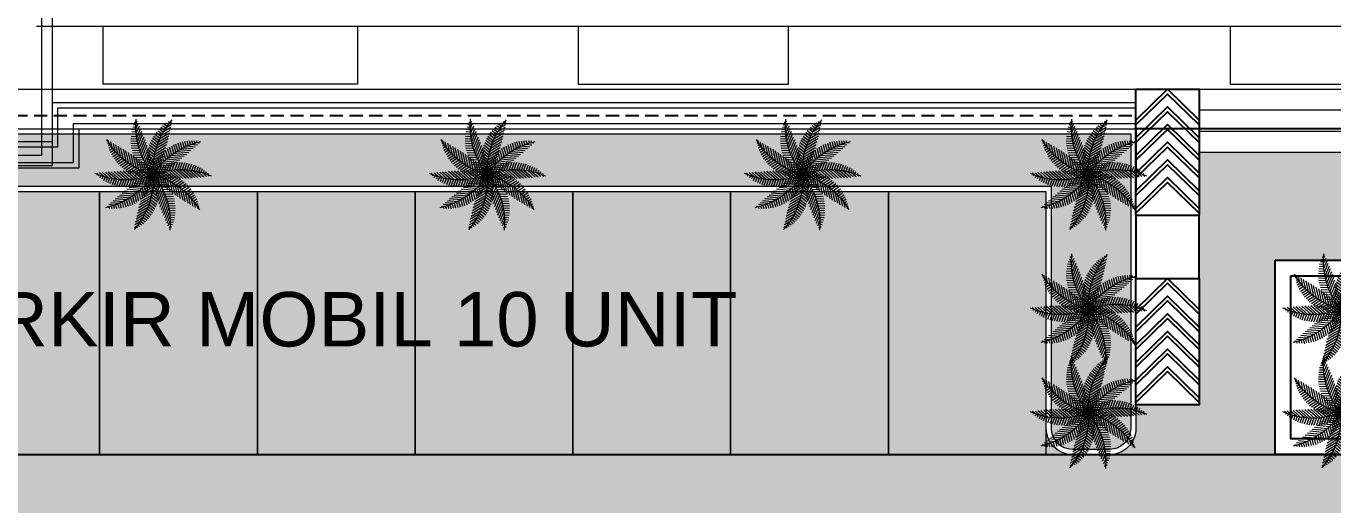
# Model space of a CAD drawing. Header units: inches. Extents: x 139 to 559, y -1 to 295.
# Drawn here: x 201.79 to 226.64, y 124.32 to 133.42 of the extents above; entities that cross this region are included whole.
import ezdxf

# ---------------------------------------------------------------- set-up
doc = ezdxf.new("R2010")
doc.units = ezdxf.units.IN
doc.header["$MEASUREMENT"] = 0
doc.linetypes.add('$0$HIDDEN', pattern=[0.375, 0.25, -0.125])
for name, color, linetype, lineweight in [('ars', 11, 'Continuous', 0), ('ARSIR', 31, 'Continuous', 5), ('ARSIR BETON', 8, 'Continuous', 5), ('ATAP', 3, 'Continuous', 20), ('DINDING2', 146, 'Continuous', 5), ('lan', 7, 'Continuous', 15), ('NOT', 7, 'Continuous', 20), ('POHON', 98, 'Continuous', 5), ('RUMPUT', 93, 'Continuous', 0), ('SANITAIR', 15, 'Continuous', 9)]:
    doc.layers.add(name, color=color, linetype=linetype, lineweight=lineweight)
doc.layers.add('as', color=1, linetype='Continuous', plot=False)
doc.layers.add('dinding', color=3, linetype='Continuous')
doc.layers.add('LANTAI', color=57, linetype='Continuous')
doc.layers.add('POLYLINE TPAK', color=4, linetype='Continuous', lineweight=20, plot=False)
doc.styles.get("Standard").update_dxf_attribs({"font": 'arial.ttf'})
pattern_1 = [(86.66968846814034, (37.07979678488971, 226.1472495293129), (-0.5066041251576352, 0.5692059985833484), [0.1428749999999999, -0.9347549999999997]), (41.66968846814034, (37.07979678488971, 226.1472495293129), (-0.5066044704663831, 0.5692063865624448), [0.142875, -0.6191249999999999]), (131.6696884681403, (37.07979678488971, 226.1472495293129), (-0.5692063865624448, -0.5066044704663831), [0.142875, -0.6191249999999999])]

# ---------------------------------------------------------------- blocks, each defined once
blk = doc.blocks.new('A$C08441736')
at = {"color": 82}
for p, q in [((0.02946861037508409, 0.6757506528826956), (-0.02457915258065034, 0.7374679491316772)), ((0.00566543442131916, 0.7472691270879961), (-0.01974977966399287, 0.7762908332818126)), ((0.002807607753356147, 0.754835075970675), (0.02185684412925323, 0.7619937811421488)), ((0.01379679417151334, 0.7247020872500829), (0.04359233046906254, 0.735899253140165)), ((0.06932718250917508, 0.4528857985220568), (-0.04046589991924911, 0.578258835697877)), ((0.06473037586848869, 0.5024724642686946), (-0.03702761772409349, 0.6186702103510975)), ((0.05716982247656041, 0.5554434409701418), (-0.03322720528564879, 0.6586680674360558)), ((0.0458468585029489, 0.6127107251555899), (-0.02907458873705928, 0.6982637416328613)), ((0.02386531215934951, 0.694223111229878), (0.0635082221866233, 0.7091209212745626)), ((0.03300972796386568, 0.663396857505286), (0.08471192071885575, 0.6828265473546931)), ((0.04122395243398194, 0.6322210377726624), (0.09819646773402912, 0.6536313154269715)), ((0.04849915342044239, 0.6006923329093283), (0.1130781847703284, 0.624961140150246)), ((0.05482362643432789, 0.5688063443670286), (0.1263643101218606, 0.5956913413390156)), ((0.06018261905938743, 0.5365575281860621), (0.1380715917463536, 0.565828212877685)), ((-0.2101127245220167, 0.4071418029772511), (-0.372629616358495, 0.4440359660337253)), ((-0.1808427366245919, 0.3705434598219259), (-0.3511064460506782, 0.4091962853047686)), ((-0.1546065971754947, 0.3346338530685725), (-0.3290151870935644, 0.3742276385647984)), ((-0.2666918404893454, 0.4694586146897332), (-0.2208832146974167, 0.538921085503855)), ((-0.2439793741864275, 0.4456416042565444), (-0.1947852091228128, 0.5202377790136552)), ((-0.2218580361830151, 0.4209282291858905), (-0.1696193169514689, 0.5001410509472464)), ((-0.200342836100985, 0.395295729453753), (-0.1453990903044861, 0.4786103513798315)), ((-0.1794513575636968, 0.3687174419174998), (-0.1221465939953446, 0.4556122220612632)), ((-0.1592040857932985, 0.3411623035595841), (-0.09989339580207994, 0.4310987948045896)), ((-0.1396248141135347, 0.3125942350821512), (-0.07868207214907451, 0.4050055083272164)), ((-0.1207411503147712, 0.2829713730740712), (-0.05856840823259885, 0.3772477720635225)), ((0.06216561230936855, 0.239375821174622), (-0.05183402993761547, 0.3695523411277806)), ((0.06675740367071836, 0.2784700003873045), (-0.05037763088962442, 0.4122268338572002)), ((0.06996276013348961, 0.3191473536054466), (-0.04849961653441926, 0.4544198828524945)), ((0.07161347919416881, 0.3615999517524948), (-0.04621339081740766, 0.4961467941175514)), ((0.07149513377830788, 0.4060726497225474), (-0.0435315398944694, 0.5374219398200448)), ((0.06455810279627648, 0.5039391092543698), (0.1482035497565011, 0.5353730776249903)), ((0.0679284837784611, 0.4709429725944596), (0.1567506238249644, 0.5043223428088395)), ((0.07026824096025602, 0.4375595273945145), (0.163689771112706, 0.4726673489277514)), ((0.07077943387875986, 0.3349634551150816), (0.1744011313708283, 0.3739045006811985)), ((0.07154747668954241, 0.4037775381134943), (0.1689834745446868, 0.4403939970606863)), ((0.07173135968986184, 0.3695839151537894), (0.1725780590376136, 0.4074821161053161)), ((0.2176884335036204, 0.1860479453779104), (0.2015444940145606, 0.363109742610178)), ((-0.1309890458361884, 0.2993187113926867), (-0.3063383194862928, 0.3391260484687246)), ((-0.109672685363675, 0.2645259800958651), (-0.2830572130666493, 0.3038872856454526)), ((-0.09040854061795085, 0.2301991374878546), (-0.2591520271716353, 0.2685068459191602)), ((-0.07299716348839803, 0.1962929053761992), (-0.2346015982297304, 0.2329799247907538)), ((-0.05727599994051528, 0.1627703811657349), (-0.2157689012499605, 0.1987510283349651)), ((-0.1984471868928999, 0.1281982177935803), (-0.2036513190779949, 0.2429689379783546)), ((-0.1655687621803764, 0.1111567338722715), (-0.1707493664402972, 0.2254085746709831)), ((-0.1326195999610296, 0.09255522143683195), (-0.137720374150896, 0.2050465084469934)), ((-0.09959472175923947, 0.07228388634386779), (-0.1045466232503537, 0.1814919694988762)), ((-0.1025851512842938, 0.2522451076816979), (-0.03962458334714516, 0.3477161360561434)), ((-0.0851941248928895, 0.2203588666581467), (-0.02194381955201449, 0.3162692418936382)), ((-0.06861165347830298, 0.1872465633918048), (-0.005647303296973114, 0.2827233270185147)), ((0.04933677223766404, 0.1653499926192856), (-0.05773778463544272, 0.2876187376305334)), ((0.04130033747129276, 0.1301892616360024), (-0.05352556702227704, 0.2384712352025399)), ((0.03228879813110013, 0.09614200537512763), (-0.05314224404918914, 0.1936959585963825)), ((-0.05288891597233891, 0.1528305920825241), (0.009105190539571244, 0.2468361148369374)), ((0.05632212910661626, 0.201710952482209), (-0.05285451600304211, 0.3263800781075639)), ((-0.03808642008185608, 0.1170192011278894), (0.02209830816702548, 0.2082810509906796)), ((0.04704353628967006, 0.1547298710734003), (0.152452881917973, 0.1943427150100676)), ((0.05455277482815408, 0.1918145699722003), (0.1616118377610208, 0.2320473778573693)), ((0.06060019717440474, 0.228349918181625), (0.1681454731998504, 0.2687654450016511)), ((0.0652728234988227, 0.2643686178915085), (0.1723254554351827, 0.3045990090074687)), ((0.06864475738896336, 0.2998985172383688), (0.174357839285591, 0.3396255052988132)), ((0.08263303930145408, 0.05880163686603056), (0.07085864933672183, 0.1879395495720353)), ((0.1099360028843096, 0.08104959586829173), (0.09686678179357529, 0.2243888208647011)), ((0.1371045743162791, 0.1047715269317349), (0.1223472032746941, 0.2666258649524905)), ((0.1641282827016711, 0.1300822716430443), (0.1490811948779044, 0.2951141348380558)), ((0.1909946142659727, 0.1571190772575214), (0.1752828049587184, 0.329441402647613)), ((-0.2084497039024756, 0.1330942074615751), (-0.3674827582795341, 0.0649008617813762)), ((-0.1744340207131542, 0.1158976401668802), (-0.3267388437476984, 0.05058935890019332)), ((-0.1420112868810523, 0.09801801646857615), (-0.2913836313021894, 0.03396718151438043)), ((-0.1992842312047717, -0.007391189908092856), (-0.2706309751609296, 0.08199540815473581)), ((-0.1110548394786971, 0.07950964940775544), (-0.2433399320319482, 0.02278582504208476)), ((-0.161694104339016, -0.003073097961526829), (-0.2319414368590564, 0.08493610510473634)), ((-0.08145869335140878, 0.06041798539996412), (-0.2006376601337222, 0.009314065454344638)), ((-0.1230612248246859, -6.141618461915309e-05), (-0.1912582979951011, 0.08537912434360319)), ((-0.04311065310889493, 0.1296010544289344), (-0.1834729685027166, 0.1614657430321106)), ((-0.1014142680522915, 0.0009989583314653347), (-0.1677939470728587, -0.1103966204418111)), ((-0.05313326976122303, 0.04078143579230484), (-0.1572324026970039, -0.003856254058410107)), ((-0.03038866646942191, 0.09675939557742495), (-0.1568446064467251, 0.1254670949203301)), ((-0.08330384480947411, 0.001541437820726751), (-0.148242065856462, 0.08289913323579677)), ((-0.01901499167739419, 0.06422382698269011), (-0.1294703351128017, 0.08929911241990252)), ((-0.03518797518921551, -0.0235729173552091), (-0.1280299020656827, 0.002006589685229696)), ((-0.06695644472968436, 0.001761922239216664), (-0.1249370365837583, -0.09553866255572348)), ((-0.02600221689933929, 0.02063274022693533), (-0.1130958525943055, -0.01671299540492519)), ((-0.04232348310050116, 0.001612082126875986), (-0.1023989227347981, 0.07687745344270765)), ((-0.008908614943104763, 0.03197595710442906), (-0.1013201189626472, 0.05295497694084384)), ((1.894704264335178e-14, -1.880081052944987e-13), (-0.0818507959562948, 0.02255126624202327)), ((-0.03316385578287466, 0.001408517863723459), (-0.0816728145215647, -0.07999717155991322)), ((1.894704264335178e-14, -1.880081052944987e-13), (-0.07236154113076028, 0.01642732929051107)), ((-0.0664881917291849, 0.05021182083096416), (-0.07120346261518751, 0.1542013076864842)), ((1.894704264335178e-14, -1.880081052944987e-13), (-0.0529633832140553, 0.06635504838595584)), ((0.02236636693141241, 0.0631348991532067), (-0.05225500005033263, 0.1483452531189371)), ((0.01158777512872604, 0.03110544519077084), (-0.05084354363143864, 0.1023959479686183)), ((1.894789002596298e-14, -1.860837407444866e-13), (-0.04888597462231965, 0.05582303527801274)), ((-0.03329285898968129, 0.02618132102906184), (-0.03765503533060026, 0.1223837429535486)), ((-0.02427630925884795, 0.07970299492074169), (0.03303244322840831, 0.1666038237105476)), ((-0.01154549432744162, 0.04075018516845842), (0.04147179572232251, 0.1211436023264926)), ((1.894704264335178e-14, -1.880081052944987e-13), (-0.006737627381290692, 0.0738962391444137)), ((1.894704264335178e-14, -1.880081052944987e-13), (-0.003845758243248748, 0.08481345737150472)), ((1.894704264335178e-14, -1.880081052944987e-13), (0.04674081566398187, 0.07087600834448317)), ((1.894704264335178e-14, -1.880081052944987e-13), (0.03798426451583729, 0.06374359129837201)), ((1.894789002596298e-14, -1.860837407444866e-13), (0.0794739866494738, 0.02986633311671155)), ((1.894704264335178e-14, -1.880081052944987e-13), (0.06819745840560268, 0.02924305814128713)), ((0.01461185675095773, 0.03975386362128421), (0.1047578103838111, 0.07363072313024543)), ((0.02765802895538512, 0.01835371044935618), (0.01905353725850189, 0.1127251471825726)), ((0.02600221689937713, -0.02063274022731134), (0.1130958525943282, 0.01671299540454924)), ((0.0272082982269601, 0.07875033395588431), (0.1246510784902195, 0.1153693417328074)), ((0.03316385578291256, -0.001408517864099476), (0.08167281452160252, 0.07999717155953721)), ((0.03518797518925335, 0.02357291735483309), (0.1280299020657205, -0.00200658968560566)), ((0.03796959955702172, 0.1170571584173397), (0.1403024369584731, 0.1555138502165159)), ((0.05520453357728686, 0.03793058572341489), (0.04491996894924247, 0.1507285491961639)), ((0.05313326976126087, -0.04078143579268079), (0.1572324026970265, 0.003856254058034097)), ((0.06695644472972218, -0.001761922239592681), (0.1249370365837962, 0.09553866255534753)), ((0.06830026056613134, 0.04771772204520906), (0.1686572385031047, 0.02006769247275918)), ((0.0995225227043431, 0.07238325981776446), (0.2049158035362443, 0.04334564438093465)), ((0.1014142680523294, -0.0009989583318413511), (0.1677939470728966, 0.1103966204414351)), ((0.1230612248247237, 6.141618424319036e-05), (0.1912582979951389, -0.08537912434397919)), ((0.1365798517828074, 0.0009517392532594475), (0.2102593123450726, 0.1245975036519857)), ((0.1616941043390538, 0.003073097961150812), (0.2319414368590942, -0.08493610510511235)), ((-0.208198798247044, -0.1755123016258908), (-0.3184530273680514, -0.1451354134577721)), ((-0.2092430108197768, -0.0087665843703575), (-0.2940729563988652, -0.1511246226212385)), ((-0.1832473036460108, -0.1491190622882713), (-0.2940089102437767, -0.1186023831208163)), ((-0.1568798973308638, -0.1231159303609666), (-0.2671407497786227, -0.09273721735528798)), ((-0.1725030890191331, -0.004173899009777032), (-0.2556997179623468, -0.143790974142743)), ((-0.1290069566399915, -0.0975275983894172), (-0.2375687540865585, -0.06761700351559412)), ((-0.1365798517827696, -0.0009517392536354101), (-0.2102593123450347, -0.1245975036523617)), ((-0.09952252270430527, -0.07238325981814046), (-0.2049158035362065, -0.04334564438131067)), ((-0.1909946142659348, -0.1571190772578974), (-0.1752828049586806, -0.3294414026479889)), ((-0.06830026056609352, -0.04771772204558507), (-0.1686572385030668, -0.0200676924731352)), ((-0.1641282827016333, -0.1300822716434203), (-0.1490811948778664, -0.2951141348384319)), ((-0.04704353628963222, -0.1547298710737763), (-0.1524528819179351, -0.1943427150104436)), ((-0.03796959955698388, -0.1170571584177157), (-0.1403024369584352, -0.1555138502168919)), ((-0.1371045743162412, -0.1047715269321109), (-0.1223472032746563, -0.2666258649528666)), ((-0.0272082982269222, -0.07875033395626028), (-0.1246510784901816, -0.1153693417331834)), ((-0.1099360028842717, -0.08104959586866774), (-0.09686678179353746, -0.2243888208650771)), ((-0.01461185675091989, -0.03975386362166015), (-0.1047578103837733, -0.07363072313062144)), ((-0.08263303930141624, -0.05880163686640657), (-0.07085864933668401, -0.1879395495724113)), ((1.894621879914643e-14, -1.898790152736771e-13), (-0.07947398664943592, -0.02986633311708757)), ((1.894704264335178e-14, -1.880081052944987e-13), (-0.06819745840558004, -0.02924305814166313)), ((-0.05520453357724902, -0.03793058572379085), (-0.04491996894920457, -0.1507285491965398)), ((-0.0493367722376262, -0.1653499926196616), (0.05773778463548056, -0.2876187376309095)), ((1.894704264335178e-14, -1.880081052944987e-13), (-0.04674081566394403, -0.07087600834485912)), ((0.01154549432747946, -0.04075018516883443), (-0.04147179572228465, -0.1211436023268686)), ((-0.04130033747125492, -0.1301892616363784), (0.05352556702231488, -0.2384712352029159)), ((1.894704264335178e-14, -1.880081052944987e-13), (-0.03798426451579944, -0.06374359129874796)), ((0.02427630925888579, -0.07970299492111771), (-0.03303244322837047, -0.1666038237109236)), ((-0.03228879813106229, -0.09614200537550363), (0.05314224404922698, -0.1936959585967586)), ((-0.02765802895534727, -0.01835371044973219), (-0.01905353725846404, -0.1127251471829486)), ((-0.02236636693137457, -0.06313489915358272), (0.05225500005037047, -0.1483452531193132)), ((0.03808642008189392, -0.1170192011282654), (-0.02209830816698764, -0.2082810509910556)), ((-0.01158777512868821, -0.03110544519114685), (0.05084354363147653, -0.1023959479689942)), ((0.05288891597237674, -0.1528305920829001), (-0.009105190539533351, -0.2468361148373134)), ((1.894704264335178e-14, -1.880081052944987e-13), (0.07236154113079812, -0.01642732929088709)), ((1.894704264335178e-14, -1.880081052944987e-13), (0.003845758243286589, -0.08481345737188073)), ((1.894704264335178e-14, -1.880081052944987e-13), (0.05296338321409319, -0.06635504838633179)), ((1.894704264335178e-14, -1.880081052944987e-13), (0.08185079595633261, -0.02255126624239929)), ((1.894704264335178e-14, -1.880081052944987e-13), (0.006737627381328533, -0.07389623914478972)), ((1.894621879914643e-14, -1.898790152736771e-13), (0.04888597462235755, -0.05582303527838876)), ((0.008908614943142603, -0.03197595710480507), (0.101320118962685, -0.05295497694121985)), ((0.01901499167743204, -0.06422382698306607), (0.1294703351128396, -0.08929911242027852)), ((0.03038866646945975, -0.09675939557780096), (0.156844606446763, -0.1254670949207062)), ((0.03329285898971913, -0.02618132102943786), (0.0376550353306381, -0.1223837429539246)), ((0.042323483100539, -0.001612082127252002), (0.102398922734836, -0.07687745344308365)), ((0.04311065310893277, -0.1296010544293104), (0.1834729685027544, -0.1614657430324866)), ((0.05727599994055312, -0.1627703811661109), (0.2157689012499985, -0.1987510283353411)), ((0.06648819172920754, -0.05021182083134016), (0.07120346261522535, -0.1542013076868602)), ((0.08145869335144662, -0.06041798540034014), (0.2006376601337449, -0.009314065454720648)), ((0.08330384480951193, -0.001541437821102714), (0.1482420658564999, -0.08289913323617279)), ((0.0995947217592773, -0.07228388634424375), (0.1045466232503763, -0.1814919694992523)), ((0.1326195999610523, -0.0925552214372079), (0.1377203741509186, -0.2050465084473693)), ((0.1655687621804142, -0.1111567338726474), (0.170749366440335, -0.2254085746713592)), ((0.1984471868929226, -0.1281982177939563), (0.2036513190780176, -0.2429689379787305)), ((-0.2441911696789043, -0.2170725541608021), (-0.2278642914922323, -0.396140767150665)), ((-0.2176884335035826, -0.1860479453782864), (-0.2015444940145227, -0.363109742610554)), ((-0.07077943387872196, -0.3349634551154577), (-0.1744011313707905, -0.3739045006815744)), ((-0.06864475738892553, -0.2998985172387449), (-0.1743578392855532, -0.3396255052991892)), ((-0.06527282349878487, -0.2643686178918845), (-0.1723254554351449, -0.3045990090078449)), ((-0.0606001971743669, -0.228349918182001), (-0.1681454731998125, -0.2687654450020271)), ((-0.05455277482811623, -0.1918145699725763), (-0.161611837760983, -0.2320473778577454)), ((-0.06996276013345179, -0.3191473536058225), (0.04849961653445711, -0.4544198828528705)), ((-0.06675740367068055, -0.2784700003876805), (0.05037763088966226, -0.4122268338575761)), ((-0.06216561230933071, -0.2393758211749979), (0.05183402993765331, -0.3695523411281566)), ((-0.05632212910657841, -0.201710952482585), (0.05285451600308001, -0.32638007810794)), ((0.06861165347834079, -0.1872465633921809), (0.005647303297010955, -0.2827233270188906)), ((0.08519412489292738, -0.2203588666585228), (0.02194381955205233, -0.3162692418940143)), ((0.1025851512843316, -0.252245107682074), (0.03962458334718306, -0.3477161360565194)), ((0.1207411503148091, -0.2829713730744472), (0.05856840823263669, -0.3772477720638985)), ((0.1396248141135725, -0.3125942350825272), (0.0786820721491124, -0.4050055083275924)), ((-0.07173135968982401, -0.3695839151541656), (-0.1725780590375757, -0.4074821161056921)), ((-0.0715474766895046, -0.4037775381138702), (-0.168983474544649, -0.4403939970610622)), ((-0.07026824096021819, -0.4375595273948904), (-0.1636897711126681, -0.4726673489281273)), ((-0.06792848377842325, -0.4709429725948356), (-0.1567506238249265, -0.5043223428092157)), ((-0.06455810279623866, -0.5039391092547456), (-0.1482035497564632, -0.5353730776253665)), ((-0.06018261905934958, -0.5365575281864384), (-0.1380715917463158, -0.5658282128780614)), ((-0.071613479194131, -0.361599951752871), (0.0462133908174455, -0.4961467941179275)), ((-0.07149513377826998, -0.4060726497229234), (0.0435315398945073, -0.5374219398204205)), ((-0.06932718250913726, -0.4528857985224329), (0.04046589991928696, -0.5782588356982526)), ((-0.06473037586845086, -0.5024724642690706), (0.03702761772413133, -0.6186702103514737)), ((-0.05482362643429005, -0.568806344367405), (-0.1263643101218227, -0.5956913413393919)), ((-0.04849915342040454, -0.600692332909704), (-0.1130781847702906, -0.6249611401506217)), ((-0.0412239524339441, -0.6322210377730381), (-0.0981964677339913, -0.6536313154273468)), ((-0.03300972796382784, -0.6633968575056617), (-0.08471192071881792, -0.6828265473550683)), ((-0.02386531215931166, -0.6942231112302543), (-0.06350822218658542, -0.7091209212749394)), ((-0.05716982247652257, -0.555443440970518), (0.03322720528568663, -0.6586680674364314)), ((-0.04584685850291106, -0.6127107251559655), (0.02907458873709712, -0.698263741633237)), ((-0.02946861037504625, -0.6757506528830713), (0.02457915258068824, -0.737467949132053)), ((-0.01379679417147544, -0.7247020872504593), (-0.0435923304690247, -0.7358992531405402)), ((-0.002807607753318306, -0.7548350759710502), (-0.02185684412921539, -0.7619937811425244)), ((-0.005665434421281318, -0.7472691270883718), (0.01974977966403072, -0.7762908332821878))]:
    blk.add_line(p, q, dxfattribs=at)
at = {"color": 60}
for p, q in [((-0.4346503396685519, 0.6078834819865543), (-0.4722702106763222, 0.6164238474799085)), ((-0.3733556613975053, 0.5640149767260447), (-0.4533577366831734, 0.5821768402535614)), ((-0.4414095231827273, 0.6123246748421789), (-0.430206148550073, 0.6293130491928041)), ((-0.3230514405004126, 0.5226414965785995), (-0.4339509659352039, 0.5478176190606636)), ((-0.4148073582386272, 0.5944058565871884), (-0.3972837919950631, 0.6209779309009567)), ((-0.3887466634686426, 0.5756659734013995), (-0.3654315885858285, 0.6110200727785069)), ((-0.363229458356432, 0.5561019630160045), (-0.3328219909212946, 0.6022106987121744)), ((-0.3382593240975297, 0.5357083950413065), (-0.3047522364602044, 0.5865172777972973)), ((-0.3138414551194256, 0.5144773928435397), (-0.2758607682640374, 0.5720698725694441)), ((-0.2899827351508087, 0.4923985181964611), (-0.2479077109864554, 0.5561994964509658)), ((-0.2802301051360021, 0.4829667616867919), (-0.4140367499466888, 0.5133431989660305)), ((-0.2429779300504193, 0.4445563231096279), (-0.3936011976771809, 0.478750426461771)), ((-0.7089444572266999, 0.2363070079658156), (-0.7443994730843609, 0.2211039034165961)), ((-0.7170232192209041, 0.2359270600741236), (-0.717945014652461, 0.2562561220155823)), ((-0.6335707604084437, 0.2368447496239568), (-0.7089690744354248, 0.2045139658615422)), ((-0.6849691985851705, 0.2370667918199288), (-0.6864110090965113, 0.2688641453210852)), ((-0.5685550693472079, 0.2329409802396235), (-0.6730728235969493, 0.1881237856432602)), ((-0.6528706266647502, 0.2372239999003084), (-0.6547889530813504, 0.2795303242894115)), ((-0.5105916572575674, 0.2260131948754874), (-0.636698328719612, 0.1719386763844936)), ((-0.620727337299771, 0.2363950198650831), (-0.6232292142329074, 0.2915708315503603)), ((-0.457876925206159, 0.2168347764362963), (-0.5998324981302456, 0.1559642517924772)), ((-0.588539035835346, 0.2345733534627402), (-0.5912959444741592, 0.2953735750380471)), ((-0.4092967122546379, 0.2058834769359668), (-0.5624614845636171, 0.1402064495720067)), ((-0.5563052948824146, 0.2317495751548699), (-0.5594302839842005, 0.3006673576068714)), ((-0.5240255480589879, 0.2279111940848522), (-0.5274874125711245, 0.3042583484441464)), ((-0.3641048282554302, 0.1934792625782319), (-0.5245706234847167, 0.124671557873195)), ((-0.491699081493399, 0.2230424666932987), (-0.49546814067111, 0.3061644207214747)), ((-0.4593250227838573, 0.2171241532336738), (-0.4633726386229604, 0.3063893310507857)), ((-0.4269023269998735, 0.2101332090525522), (-0.4312004438009683, 0.3049228767928281)), ((-0.3944297591742044, 0.202042398469275), (-0.3989504411586888, 0.3017404669722721)), ((-0.3619058725549101, 0.1928198151538613), (-0.3666208152391661, 0.2968020639242324)), ((-0.329328981651264, 0.1824282876857593), (-0.3342089686970002, 0.2900503863975439)), ((-0.2966971287873315, 0.1708246419350327), (-0.3017113984133021, 0.2814081774230847)), ((-0.2640080424390449, 0.157958782238638), (-0.2691235144728948, 0.2707742120800619)), ((-0.4378579204172777, -0.06838426156197583), (-0.5001162833170136, 0.009615979962525544)), ((-0.3217722083090735, 0.1798489962987059), (-0.4861443647148828, 0.1093662446098275)), ((-0.406124644958314, -0.05672842729414657), (-0.4710583460448183, 0.02462360529919397)), ((-0.2819074884503658, 0.1651604948966784), (-0.4471661964509221, 0.09429759004026869)), ((-0.373661399998832, -0.04598713357464386), (-0.4408680748947155, 0.03821258883663761)), ((-0.3404412246288664, -0.03619415831529195), (-0.4094972252768989, 0.05032248745545059)), ((-0.2442115362266202, 0.1495420263151125), (-0.4076185606130202, 0.07947312306601757)), ((-0.3064328356548943, -0.02738869459048499), (-0.3768825853563751, 0.0608741063589372)), ((-0.2715999084817916, -0.01961625158259373), (-0.342942366666614, 0.06976497706184238)), ((-0.2359001684716202, -0.01292979297101145), (-0.3075709365699105, 0.07686275796575437)), ((-0.6676202007313253, -0.1918294786155644), (-0.6940391929577484, -0.1587305071919969)), ((-0.6411284711408209, -0.1736067861031608), (-0.6755840604894219, -0.1304391831356838)), ((-0.5968899861794228, -0.1457350731782327), (-0.6551037395485063, -0.2434269397976124)), ((-0.6140168395901312, -0.1561607362835934), (-0.6519846991089558, -0.1085927940072137)), ((-0.5862794201218243, -0.1394987033646671), (-0.629316445558383, -0.08557986865397967)), ((-0.5459245506788617, -0.1172697304723576), (-0.6161627865019045, -0.2351405765952933)), ((-0.5579084125819138, -0.1236304597506659), (-0.6055848511913504, -0.0638991473074784)), ((-0.5288939856040719, -0.1085683226454243), (-0.5808010772511347, -0.04353664663064008)), ((-0.4978824975974162, -0.09371028489277178), (-0.5769481718542878, -0.2263949660316391)), ((-0.4992241245611433, -0.09432734454596081), (-0.5549674696258389, -0.02448942758320402)), ((-0.4521432673895602, -0.0740153395728999), (-0.5374521830281342, -0.2171771651843196)), ((-0.4688844387791969, -0.0809255547738465), (-0.5280776570825246, -0.006765472349100759)), ((-0.4082912509606168, -0.05748743685212229), (-0.4976666522472903, -0.2074734672355831)), ((-0.3660317725036853, -0.04363206421474832), (-0.4575829184543325, -0.1972693375642124)), ((-0.3251468521595958, -0.03208341705117194), (-0.4171917849912998, -0.1865493427264099)), ((-0.2854698806958132, -0.02256189877154273), (-0.3764834724505218, -0.1752970713326047)), ((-0.2318107009195955, -0.202274620993601), (-0.3406853184016512, -0.1722778389566167)), ((-0.2468701652410948, -0.01484818610936702), (-0.3354475660041987, -0.1634950456578043)), ((-0.7124458882600825, -0.2255307113181309), (-0.7321934379816866, -0.2586702167066561)), ((-0.7187584162395336, -0.2305866727764757), (-0.7314532872111205, -0.2146819339464287)), ((-0.69349608631894, -0.210823729818719), (-0.713352550975188, -0.1859466054152893)), ((-0.6517833632214599, -0.1807921217775889), (-0.6937783227259042, -0.251266292315614)), ((-0.3484365787600016, -0.3697490027776745), (-0.4345835898821888, -0.3460140572455189)), ((-0.331768631740796, -0.3410735072351502), (-0.423247154057986, -0.3158696410037347)), ((-0.3140392383043259, -0.312690457972206), (-0.4102547035755286, -0.2861814845578732)), ((-0.2952176066566393, -0.2846083386441922), (-0.3955675993456801, -0.2569602336246496)), ((-0.2752678638307094, -0.2568370328548024), (-0.3791305610373901, -0.2282211188618342)), ((-0.2541483438338258, -0.2293880202834584), (-0.3608690303834959, -0.1999846823218154)), ((-0.3222864621661106, -0.3256428120538776), (-0.3071544149037746, -0.4916064844206778)), ((-0.2965242931080978, -0.2864958893311791), (-0.2806709349187787, -0.4603706796242677)), ((-0.2704796405642869, -0.2504471591975931), (-0.2542403500156027, -0.4285547377269868)), ((-0.4166403201613288, -0.517296700457711), (-0.4698887578966611, -0.5026258633287484)), ((-0.4273615496945791, -0.5476106163445356), (-0.4681900506488457, -0.5363616799776756)), ((-0.4049610802862936, -0.4872467324778954), (-0.4636374588290114, -0.4710804066751427)), ((-0.3923147337792898, -0.4574632185855199), (-0.4588251146085605, -0.439138493841835)), ((-0.3786892261080589, -0.4279494800062646), (-0.4523694597285379, -0.4076493406398701)), ((-0.3640693636594019, -0.3987097028352407), (-0.4442877430237913, -0.3766081947261427)), ((-0.4210368745856009, -0.5293725475583927), (-0.4135878323929841, -0.6110713670554606)), ((-0.3972332158355573, -0.46874528199504), (-0.3869072931496984, -0.5819968480132836)), ((-0.372732821033868, -0.4157596046313969), (-0.3602740024433135, -0.5524041214500148)), ((-0.3477138783101615, -0.3684612024883379), (-0.333689253677141, -0.5222790017136537)), ((-0.4371310401439066, -0.5781867523017277), (-0.467817664342799, -0.5697320729757973)), ((-0.4459523279547244, -0.6090241339792879), (-0.4655712652379818, -0.6036187879115458)), ((-0.4438172051232492, -0.6012233643855909), (-0.4403143959096517, -0.6396411059253447))]:
    blk.add_line(p, q, dxfattribs=at)
for p, q in [((0.3727328210339059, 0.4157596046310209), (0.3602740024433514, 0.5524041214496391)), ((0.3972332158355951, 0.4687452819946641), (0.3869072931497362, 0.5819968480129079)), ((0.4210368745856388, 0.5293725475580164), (0.4135878323930219, 0.6110713670550849)), ((0.4273615496946168, 0.5476106163441588), (0.4681900506488836, 0.5363616799772989)), ((0.4371310401439444, 0.578186752301352), (0.4678176643428367, 0.5697320729754211)), ((0.443817205123287, 0.6012233643852146), (0.4403143959096895, 0.6396411059249685)), ((0.4459523279547622, 0.6090241339789123), (0.4655712652380195, 0.6036187879111705)), ((0.2704796405643247, 0.2504471591972171), (0.2542403500156405, 0.4285547377266107)), ((0.2965242931081357, 0.2864958893308029), (0.2806709349188165, 0.4603706796238918)), ((0.3222864621661484, 0.3256428120535016), (0.3071544149038124, 0.4916064844203019)), ((0.3477138783101993, 0.3684612024879618), (0.3336892536771788, 0.5222790017132776)), ((0.3484365787600394, 0.3697490027772984), (0.4345835898822267, 0.3460140572451428)), ((0.3640693636594397, 0.3987097028348645), (0.4442877430238291, 0.3766081947257667)), ((0.3786892261080968, 0.4279494800058887), (0.4523694597285758, 0.4076493406394942)), ((0.3923147337793276, 0.4574632185851439), (0.4588251146085983, 0.439138493841459)), ((0.4049610802863314, 0.4872467324775193), (0.4636374588290492, 0.4710804066747669)), ((0.4166403201613667, 0.517296700457335), (0.469888757896699, 0.5026258633283724)), ((0.2318107009196335, 0.2022746209932249), (0.3406853184016891, 0.1722778389562407)), ((0.2541483438338636, 0.2293880202830823), (0.3608690303835338, 0.1999846823214394)), ((0.2752678638307473, 0.2568370328544263), (0.3791305610374278, 0.2282211188614582)), ((0.2952176066566772, 0.284608338643816), (0.3955675993457179, 0.2569602336242737)), ((0.3140392383043638, 0.3126904579718301), (0.4102547035755663, 0.2861814845574973)), ((0.3251468521596336, 0.03208341705079592), (0.4171917849913377, 0.1865493427260339)), ((0.3317686317408338, 0.3410735072347742), (0.4232471540580238, 0.3158696410033587)), ((0.3660317725037233, 0.04363206421437232), (0.4575829184543703, 0.1972693375638365)), ((0.4082912509606546, 0.05748743685174628), (0.497666652247328, 0.2074734672352071)), ((0.4521432673895981, 0.07401533957252389), (0.5374521830281724, 0.2171771651839435)), ((0.4978824975974539, 0.09371028489239577), (0.5769481718543261, 0.226394966031263)), ((0.5459245506788996, 0.1172697304719816), (0.6161627865019422, 0.2351405765949172)), ((0.59688998617946, 0.1457350731778567), (0.6551037395485446, 0.2434269397972364)), ((0.651783363221497, 0.1807921217772128), (0.6937783227259419, 0.251266292315238)), ((0.6676202007313635, 0.1918294786151884), (0.6940391929577862, 0.1587305071916209)), ((0.6934960863189783, 0.2108237298183429), (0.7133525509752264, 0.1859466054149133)), ((0.7124458882601197, 0.2255307113177548), (0.7321934379817249, 0.2586702167062801)), ((0.718758416239572, 0.2305866727760996), (0.7314532872111578, 0.2146819339460527)), ((0.1568798973309017, 0.1231159303605907), (0.2671407497786605, 0.09273721735491203)), ((0.1832473036460486, 0.1491190622878953), (0.2940089102438145, 0.1186023831204403)), ((0.1992842312048095, 0.00739118990771684), (0.2706309751609675, -0.08199540815511178)), ((0.2081987982470818, 0.1755123016255148), (0.3184530273680892, 0.145135413457396)), ((0.2092430108198146, 0.008766584369981484), (0.294072956398903, 0.1511246226208625)), ((0.235900168471658, 0.01292979297063549), (0.3075709365699483, -0.07686275796613037)), ((0.2468701652411326, 0.014848186108991), (0.3354475660042364, 0.1634950456574283)), ((0.2715999084818294, 0.01961625158221772), (0.3429423666666518, -0.0697649770622184)), ((0.2854698806958511, 0.02256189877116677), (0.3764834724505595, 0.1752970713322287)), ((0.3064328356549322, 0.02738869459010897), (0.3768825853564128, -0.06087410635931321)), ((0.3404412246289042, 0.03619415831491594), (0.4094972252769367, -0.05032248745582661)), ((0.3736613999988698, 0.04598713357426791), (0.4408680748947533, -0.03821258883701362)), ((0.4061246449583518, 0.05672842729377055), (0.4710583460448561, -0.02462360529956994)), ((0.4378579204173155, 0.06838426156159981), (0.5001162833170516, -0.009615979962901559)), ((0.4688844387792347, 0.08092555477347049), (0.5280776570825624, 0.006765472348724742)), ((0.4992241245611811, 0.09432734454558485), (0.5549674696258761, 0.02448942758282805)), ((0.5288939856041098, 0.1085683226450482), (0.5808010772511726, 0.04353664663026406)), ((0.5579084125819516, 0.1236304597502899), (0.605584851191388, 0.06389914730710237)), ((0.5862794201218626, 0.1394987033642911), (0.6293164455584208, 0.08557986865360372)), ((0.6140168395901695, 0.1561607362832174), (0.6519846991089936, 0.1085927940068377)), ((0.6411284711408594, 0.1736067861027848), (0.6755840604894607, 0.1304391831353078)), ((0.1420112868810749, -0.09801801646895214), (0.2913836313022273, -0.03396718151475638)), ((0.1744340207131768, -0.1158976401672562), (0.3267388437477362, -0.05058935890056934)), ((0.2084497039024983, -0.1330942074619511), (0.3674827582795719, -0.06490086178175221)), ((0.2442115362266581, -0.1495420263154885), (0.4076185606130427, -0.07947312306639358)), ((0.2640080424390825, -0.157958782239014), (0.2691235144729175, -0.2707742120804379)), ((0.2819074884503884, -0.1651604948970545), (0.4471661964509447, -0.09429759004064463)), ((0.2966971287873541, -0.1708246419354087), (0.3017113984133247, -0.2814081774234606)), ((0.3217722083091114, -0.1798489962990819), (0.4861443647149206, -0.1093662446102035)), ((0.3641048282554528, -0.193479262578608), (0.5245706234847395, -0.1246715578735709)), ((0.4092967122546757, -0.2058834769363428), (0.5624614845636399, -0.1402064495723827)), ((0.4578769252061968, -0.2168347764366723), (0.5998324981302683, -0.1559642517928532)), ((0.5105916572575901, -0.2260131948758635), (0.6366983287196347, -0.1719386763848696)), ((0.09040854061798867, -0.2301991374882306), (0.2591520271716731, -0.2685068459195361)), ((0.1592040857933363, -0.3411623035599601), (0.09989339580211777, -0.4310987948049655)), ((0.1096726853637128, -0.2645259800962412), (0.2830572130666871, -0.3038872856458287)), ((0.1309890458362263, -0.2993187113930626), (0.3063383194863306, -0.3391260484691007)), ((0.1546065971755325, -0.3346338530689485), (0.3290151870936022, -0.3742276385651744)), ((0.3293289816512867, -0.1824282876861354), (0.334208968697038, -0.2900503863979199)), ((0.3619058725549328, -0.1928198151542373), (0.3666208152392038, -0.2968020639246085)), ((0.394429759174227, -0.2020423984696511), (0.3989504411587266, -0.3017404669726481)), ((0.4269023269999113, -0.2101332090529282), (0.431200443800991, -0.3049228767932042)), ((0.4593250227838951, -0.2171241532340497), (0.4633726386229829, -0.3063893310511618)), ((0.4916990814934368, -0.2230424666936746), (0.4954681406711478, -0.3061644207218509)), ((0.5240255480590108, -0.2279111940852281), (0.5274874125711473, -0.3042583484445224)), ((0.5563052948824374, -0.231749575155246), (0.5594302839842377, -0.3006673576072473)), ((0.5685550693472458, -0.2329409802399996), (0.673072823596987, -0.1881237856436362)), ((0.588539035835368, -0.2345733534631163), (0.5912959444741965, -0.2953735750384232)), ((0.6207273372997945, -0.2363950198654592), (0.6232292142329302, -0.2915708315507362)), ((0.6335707604084667, -0.2368447496243328), (0.708969074435462, -0.2045139658619183)), ((0.6528706266647729, -0.2372239999006843), (0.6547889530813883, -0.2795303242897875)), ((0.6849691985851933, -0.2370667918203047), (0.6864110090965334, -0.2688641453214613)), ((0.7089444572267227, -0.2363070079661916), (0.7443994730843981, -0.2211039034169722)), ((0.7170232192209269, -0.2359270600744996), (0.7179450146524837, -0.2562561220159583)), ((0.1794513575637346, -0.3687174419178759), (0.1221465939953824, -0.4556122220616392)), ((0.2003428361010228, -0.395295729454129), (0.145399090304524, -0.4786103513802077)), ((0.221858036183053, -0.4209282291862666), (0.1696193169515067, -0.5001410509476226)), ((0.1808427366246298, -0.3705434598223019), (0.3511064460507161, -0.4091962853051446)), ((0.2439793741864654, -0.4456416042569203), (0.1947852091228507, -0.5202377790140312)), ((0.2101127245220545, -0.407141802977627), (0.3726296163585328, -0.4440359660341012)), ((0.2666918404893831, -0.4694586146901093), (0.2208832146974547, -0.5389210855042312)), ((0.2429779300504573, -0.4445563231100041), (0.3936011976772187, -0.4787504264621469)), ((0.2899827351508465, -0.4923985181968373), (0.2479077109864934, -0.5561994964513423)), ((0.3138414551194633, -0.5144773928439155), (0.2758607682640752, -0.5720698725698198)), ((0.2802301051360399, -0.482966761687168), (0.4140367499467266, -0.5133431989664067)), ((0.3382593240975675, -0.5357083950416829), (0.3047522364602423, -0.5865172777976742)), ((0.3230514405004505, -0.5226414965789756), (0.4339509659352417, -0.5478176190610399)), ((0.3632294583564698, -0.5561019630163806), (0.3328219909213325, -0.6022106987125505)), ((0.3887466634686803, -0.5756659734017756), (0.3654315885858663, -0.6110200727788831)), ((0.3733556613975431, -0.5640149767264204), (0.4533577366832112, -0.5821768402539382)), ((0.414807358238665, -0.5944058565875653), (0.397283791995101, -0.6209779309013318)), ((0.4414095231827649, -0.612324674842555), (0.4302061485501108, -0.6293130491931801)), ((0.4346503396685897, -0.6078834819869304), (0.47227021067636, -0.6164238474802852))]:
    blk.add_line(p, q)
at = {"color": 106}
for p, q in [((0.2441911696789422, 0.2170725541604261), (0.2278642914922701, 0.3961407671502891)), ((0.1290069566400294, 0.09752759838904125), (0.2375687540865964, 0.0676170035152181)), ((0.172503089019171, 0.004173899009401015), (0.2556997179623846, 0.143790974142367)), ((0.1110548394787197, -0.07950964940813138), (0.2433399320319709, -0.02278582504246077)), ((0.2312590850178831, -0.1437725398336555), (0.2364393780809248, -0.2580175175684619)), ((0.07299716348843588, -0.1962929053765752), (0.2346015982297682, -0.2329799247911298))]:
    blk.add_line(p, q, dxfattribs=at)
at = {"color": 85}
blk.add_line((-0.2312590850178605, 0.1437725398332795), (-0.2364393780809022, 0.2580175175680859), dxfattribs=at)
at = {"color": 82}
for centre, start, end in [((-0.9753237262941856, 0.3810504743363788), 338.6598460027291, 23.6829047089455), ((-1.013029318783155, -0.2650045930739457), 14.65984600272911, 59.68290470894551), ((-0.6637921430971282, -0.8098369131049169), 50.6598460027291, 95.6829047089455), ((-0.06100893021311392, -1.045339057674182), 86.65984600272913, 131.6829047089455), ((0.565077620395048, -0.8815572119797728), 122.6598460027291, 167.6829047089456), ((0.9753237262942239, -0.3810504743367548), 158.6598460027291, 203.6829047089455)]:
    blk.add_arc(centre, 1.047117870664299, start, end, dxfattribs=at)
for centre, start, end in [((-0.5650776203949656, 0.8815572119793964), 302.6598460027291, 347.6829047089456), ((0.06100893021318217, 1.045339057673787), 266.6598460027291, 311.6829047089456), ((0.6637921430971815, 0.8098369131045331), 230.6598460027291, 275.6829047089455), ((1.013029318783208, 0.2650045930735774), 194.6598460027291, 239.6829047089456)]:
    blk.add_arc(centre, 1.047117870664299, start, end)
blk = doc.blocks.new('A.ATAP')
for points in [[(-24.40000008098372, 6.749999996997644), (-31.39999999103938, 6.749999996997644), (-31.39999999103938, -2.650002871902998), (-24.40000008098372, -2.650002871902998)], [(-24.60000008098372, 6.549999996997644), (-31.19999999103938, 6.549999996997644), (-31.19999999103938, -2.450002871902996), (-24.60000008098372, -2.450002871902998)]]:
    blk.add_lwpolyline(points, close=True)
at = {"layer": 'ars'}
blk.add_line((-24.70000211434808, 0), (24.39999976065419, 0), dxfattribs=at)
at = {"layer": 'ATAP'}
for p, q in [((-23.43999999119757, -1.862645149230957e-09), (-23.43999999119757, -1.099636808037758)), ((-18.59999999123016, -1.862645149230957e-09), (-18.59999999123016, -1.099636806175113)), ((-18.59999999123016, -1.099636806175113), (-23.43999999119757, -1.099636808037758))]:
    blk.add_line(p, q, dxfattribs=at)
for points in [[(-14.39999999116031, -1.862645149230957e-09), (-14.39999999116031, -1.099636808037758), (-10.39999999116031, -1.099636806175113), (-10.39999999116031, -1.862645149230957e-09)], [(-1.999999991137031, -1.862645149230957e-09), (-1.999999991137031, -1.099636806175113), (2.000000008862969, -1.099636804312468), (2.000000008862969, -3.725290298461914e-09)]]:
    blk.add_lwpolyline(points, dxfattribs=at)
at = {"layer": 'lan'}
blk.add_lwpolyline([(-24.39999969444717, -1.199999940141539), (-24.40000008096496, 6.749999998544027), (-31.39999999102062, 6.749999998544027), (-31.39999999102062, -1.199999940141538)], close=True, dxfattribs=at)

msp = doc.modelspace()

# ---------------------------------------------------------------- hatches: boundary and pattern name
at = {"layer": 'ARSIR'}
h = msp.add_hatch(dxfattribs=at)
h.set_pattern_fill('AR-HBONE', color=256, scale=0.003, style=0)
h.set_pattern_definition([(45, (37.07979678488971, 226.1472495293129), (4.263256414560601e-17, 0.4310522938113194), [0.9144000000000001, -0.3048]), (135, (37.29532278488971, 226.362775529313), (4.263256414560601e-17, 0.4310522938113194), [0.9144000000000001, -0.3048])])
edge = h.paths.add_edge_path()
edge.add_arc((191.2827530460387, 190.0678956543874), 15.19998324846395, 89.99999999999604, 179.9999999982171)
edge.add_line((176.0827697975748, 190.0678956548604), (176.0827697958074, 133.2715304004354))
edge.add_arc((191.2827692281026, 133.2715303999624), 15.19999943229521, 179.9999999982171, 214.2302885441299)
edge.add_line((178.7156632049422, 124.7212187714648), (179.7077968028932, 125.3962385326868))
edge.add_arc((191.2827486305766, 133.2715098016121), 13.99997883471085, 179.9999999982458, 214.2302680237529, ccw=False)
edge.add_line((177.2827697958658, 133.2715098020407), (177.2827697976046, 190.0678956548161))
edge.add_arc((191.2827530460388, 190.0678956543874), 13.99998324843415, 90, 179.9999999982458, ccw=False)
edge.add_line((191.2827530460388, 204.0678789028216), (270.5465688321954, 204.0678789028216))
edge.add_arc((270.5465688321954, 204.9086305199022), 0.8407516170806038, 270.0000000000019, 359.9969732944158)
edge.add_line((271.3873204481029, 204.9085861063758), (191.2827530460398, 205.2678789028514))
h = msp.add_hatch(dxfattribs=at)
h.set_pattern_fill('HEX', color=256, scale=0.05, style=0)
h.set_pattern_definition([(0, (37.07979678488971, 226.1472495293129), (0, 0.274963), [0.15875, -0.3175]), (120, (37.07979678488971, 226.1472495293129), (-0.2381249431007806, -0.1374814999999999), [0.1587499999999999, -0.3174999999999998]), (59.99999999999999, (37.23854678488971, 226.1472495293129), (-0.2381249431007806, 0.1374815), [0.15875, -0.3175])])
edge = h.paths.add_edge_path()
edge.add_arc((231.9822420546409, 125.7715309668278), 0.5, 270, 360)
edge.add_line((232.4822420546409, 125.7715309668278), (232.4822420546409, 130.2715309668309))
edge.add_line((232.4822420546409, 130.2715309668309), (262.4822420546409, 130.2715309668771))
edge.add_line((262.4822420546409, 130.2715309668771), (262.4822420546409, 125.2715309668278))
edge.add_line((262.4822420546409, 125.2715309668278), (231.9822420546409, 125.2715309668278))
edge = h.paths.add_edge_path()
edge.add_line((222.8923111267354, 126.2215306056549), (222.8923111793134, 125.7715309668889))
edge.add_arc((222.3923111793134, 125.771530966878), 0.5000000000000016, -90.0000000018955, 1.247371983481571e-09, ccw=False)
edge.add_line((222.3923111792969, 125.271530966878), (221.6851759823241, 125.2715309669553))
edge.add_arc((221.6851671899601, 125.771530966878), 0.5, 180.0000000002475, 270.0010075306999, ccw=False)
edge.add_line((221.1851671899601, 125.7715309668759), (221.1851671899406, 130.2714931165912))
edge.add_line((221.1851671899406, 130.2714931165912), (191.188403041213, 130.270828038156))
edge.add_line((191.188403041213, 130.270828038156), (191.1850453941413, 125.2709268921853))
edge.add_line((191.1850453941413, 125.2709268921853), (225.5372766079669, 125.2715309668278))
edge.add_line((225.5372766079669, 125.2715309668278), (225.5372766080416, 128.9715309668414))
edge.add_line((225.5372766080416, 128.9715309668414), (227.8372766079652, 128.9715309668278))
edge.add_line((227.8372766079652, 128.9715309668278), (227.8372766079669, 125.2715309668278))
edge.add_line((227.8372766079669, 125.2715309668278), (230.9822420546409, 125.2715309668278))
edge.add_arc((230.9822420546409, 125.7715309668278), 0.5, 179.9999999999967, 270, ccw=False)
edge.add_line((230.4822420546409, 125.7715309668278), (230.4822420546409, 131.0215309714171))
edge.add_line((230.4822420546409, 131.0215309714171), (224.0923111796475, 131.0215309668278))
edge.add_line((224.0923111796475, 131.0215309668278), (224.0923111793242, 126.2215306056549))
edge.add_line((224.0923111793242, 126.221530605655), (222.8923111267354, 126.2215306056549))
at = {"layer": 'ARSIR BETON'}
h = msp.add_hatch(dxfattribs=at)
h.set_pattern_fill('AR-HBONE', color=256, scale=0.004, style=0)
h.set_pattern_definition([(45, (37.07979678488971, 226.1472495293129), (5.684341886080802e-17, 0.5747363917484258), [1.2192, -0.4064]), (135, (37.36716478488971, 226.4346175293129), (5.684341886080802e-17, 0.5747363917484258), [1.2192, -0.4064])])
edge = h.paths.add_edge_path()
edge.add_arc((191.2827530460388, 190.0678956543874), 13.99998324843415, 90, 180)
edge.add_line((177.2827697976046, 190.0678956543874), (177.2827697958809, 133.2715303996917))
edge.add_arc((191.2827486305768, 133.2715098016121), 13.99997883471105, 179.9999157010851, 263.1191927485166)
edge.add_line((189.6054912243188, 119.3723654047253), (189.6054912243184, 112.3226705917808))
edge.add_line((189.6054912243184, 112.3226705917808), (189.7054912243192, 112.3226705917808))
edge.add_line((189.7054912243192, 112.3226705917808), (189.705491224319, 112.2226705917809))
edge.add_line((189.705491224319, 112.2226705917809), (201.7054912243115, 112.2226705917805))
edge.add_line((201.7054912243115, 112.2226705917805), (201.7054912496359, 119.2715309675217))
edge.add_line((201.7054912496359, 119.2715309675217), (380.2200184182929, 119.2715309631573))
edge.add_arc((380.2200184175784, 133.271530397784), 13.99999943462672, 270.0000000029237, 359.9999999993218)
edge.add_line((394.2200178522052, 133.2715303976183), (394.2200178527473, 186.8365306403635))
edge.add_arc((380.0700144284386, 186.8365266512287), 14.15000342430926, 1.615268768599631e-05, 89.99998380649028)
edge.add_line((380.0700184276549, 200.9865300755374), (288.3872765684852, 200.9865301410767))
edge.add_arc((288.3872765719509, 203.9865301406582), 2.999999999581492, 180.0000000198341, 269.9999999338081, ccw=False)
edge.add_line((285.3872765723694, 203.9865301396197), (285.3985681154834, 204.9823001466166))
edge.add_line((285.3985681154834, 204.9823001466166), (271.3873246073365, 205.1475171556722))
edge.add_line((271.3873246073365, 205.1475171556722), (271.3873204512137, 204.9086303990666))
edge.add_arc((270.5465688308253, 204.90863052321), 0.8407516203884131, 270.00000009337174, 359.9999915398413, ccw=False)
edge.add_line((270.5465688321954, 204.0678789028216), (191.2827530460388, 204.0678789028216))
edge = h.paths.add_edge_path()
edge.add_line((191.2672355975751, 197.9562481935145), (265.7565847507126, 197.9584512519224))
edge.add_arc((265.7568436984304, 189.2029500703031), 8.755501185448518, 41.34299786484178, 90.00169454735197, ccw=False)
edge.add_line((272.3301992487418, 194.9865300876956), (332.5823111287879, 194.9865300876956))
edge.add_line((332.5823111287879, 194.9865300876955), (332.5823111294587, 191.871529060519))
edge.add_line((332.5823111294587, 191.8715290605191), (340.1822420460586, 191.8715290631811))
edge.add_line((340.1822420460586, 191.8715290631811), (340.1822420691279, 194.9865300704816))
edge.add_line((340.1822420691279, 194.9865300704816), (380.0700186656723, 194.9865296794636))
edge.add_arc((380.0700185857783, 186.8365304170786), 8.149999262385025, -2.2737367544323206e-13, 89.99999943833228, ccw=False)
edge.add_line((388.2200178481633, 186.8365304170786), (388.2200178481633, 163.1715301763664))
edge.add_line((388.2200178481633, 163.1715301763664), (388.2200178453184, 157.7117318763081))
edge.add_line((388.2200178453184, 157.7117318763081), (388.2200178477973, 133.271530398664))
edge.add_arc((380.2200184175098, 133.2715303978526), 7.999999430287525, -89.99999999975239, 5.811386927234707e-09, ccw=False)
edge.add_line((380.2200184175443, 125.2715309675651), (191.2827530423658, 125.2715309667489))
edge.add_arc((191.1850453941413, 133.1732207511342), 7.902293858948923, 180.1231675278102, 270.7084498023279, ccw=False)
edge.add_line((183.2827697939069, 133.1562333699121), (183.2674892419708, 189.9541127231707))
edge.add_arc((191.2674722009004, 189.9562649485785), 7.999983248434781, 90.00169455004323, 180.015414211516, ccw=False)
at = {"layer": 'RUMPUT'}
h = msp.add_hatch(dxfattribs=at)
h.set_pattern_fill('GRASS', color=256, scale=0.03, angle=356.6696884681404, style=0)
h.set_pattern_definition(pattern_1)
edge = h.paths.add_edge_path()
edge.add_line((173.8596473018068, 124.7086841961878), (178.5194686754951, 124.7086841961878))
edge.add_line((178.5194686754951, 124.7086841961878), (178.576989384379, 124.7478196964552))
edge.add_arc((191.2745198704961, 133.2689901792037), 15.29175028706457, 179.9904195417624, 213.8651193647624, ccw=False)
edge.add_line((175.9827697972054, 133.2715471210163), (175.9827697975748, 190.0678956543905))
edge.add_arc((191.2827115528424, 190.0679371475861), 15.29994175532382, 89.99902697357118, 180.0001553852311, ccw=False)
edge.add_line((191.282971384331, 205.3678789007036), (269.9053067584439, 205.0253270853659))
edge.add_line((269.9053067584439, 205.0253270853659), (167.2318890602109, 206.0180894513984))
edge.add_line((167.2318890602109, 206.0180894513984), (167.5209522787765, 198.8984623769369))
edge.add_line((167.5209522787765, 198.8984623769369), (170.7476549029263, 161.1322737417141))
edge.add_line((170.7476549029263, 161.1322737417141), (173.8596473018068, 124.7086841961878))
h = msp.add_hatch(dxfattribs=at)
h.set_pattern_fill('GRASS', color=256, scale=0.03, angle=356.6696884681404, style=0)
h.set_pattern_definition(pattern_1)
edge = h.paths.add_edge_path()
edge.add_line((222.7923111792155, 130.2714285167332), (222.7923111793134, 125.7715309668867))
edge.add_arc((222.3923111793134, 125.771530966878), 0.4000000000000057, -90, 1.2478267308324575e-09, ccw=False)
edge.add_line((222.3923111793134, 125.371530966878), (221.6851671899601, 125.371530966878))
edge.add_arc((221.6851671899601, 125.771530966878), 0.4000000000000057, 180.0000000002483, 270, ccw=False)
edge.add_line((221.28516718996, 125.7715309668763), (221.2851671899402, 130.3714953337831))
edge.add_line((221.2851671899402, 130.3714953337831), (191.0884030412145, 130.3708258210133))
edge.add_line((191.0884030412145, 130.3708258210133), (191.0884030411557, 126.5715435743557))
edge.add_arc((191.1856375563601, 133.1743987291787), 6.603571060155252, 179.1636581429167, 269.15631578314276, ccw=False)
edge.add_line((184.5827699953102, 133.2707870985745), (184.5827700001032, 158.5615310769376))
edge.add_line((184.5827700001032, 158.5615310769376), (189.4120615081875, 158.5615299242914))
edge.add_arc((189.4168289843598, 158.166761196954), 0.3947975138126359, -0.6780141318685082, 90.69190633998198, ccw=False)
edge.add_line((189.8115988560382, 158.1620894384303), (189.81159885541, 153.1016177843293))
edge.add_line((189.81159885541, 153.1016177843293), (194.9669349656968, 153.1016137925029))
edge.add_arc((194.9651651788558, 152.7016177527406), 0.3999999549636447, 3.2719708542572334e-07, 89.7464958527923, ccw=False)
edge.add_line((195.3651651338194, 152.7016177550249), (195.3651651342998, 150.9215302305418))
edge.add_line((195.3651651342998, 150.9215302305418), (187.0872774388066, 150.9215302484785))
edge.add_line((187.0872774388066, 150.9215302484785), (187.087277402123, 134.2215309670475))
edge.add_arc((189.9372774022347, 134.2215309669396), 2.850000000111777, 179.9999999978307, 269.9999999978317)
edge.add_line((189.9372774021269, 131.3715309668278), (222.7923111267354, 131.3715309668278))
edge.add_line((222.7923111267354, 131.3715309668279), (222.7923111267354, 130.271530966829))

# ---------------------------------------------------------------- linework, layer by layer
msp.add_line((222.8923111792155, 131.0215300872971), (222.8923111792155, 132.2215300835696))
at = {"layer": 'as', "linetype": '$0$HIDDEN'}
msp.add_line((189.9372774546031, 131.7215300872971), (222.8923111792155, 131.7215300872971), dxfattribs=at)
at = {"layer": 'dinding'}
for points in [[(225.5372766080416, 128.9715309668414), (227.8372766079652, 128.9715309668278), (227.8372766079669, 125.2715309668278), (225.5372766079669, 125.2715309668278)], [(225.8372766080359, 128.6715309668394), (227.5372766079652, 128.6715309668299), (227.5372766079669, 125.5715309668278), (225.8372766079727, 125.5715309668278)]]:
    msp.add_lwpolyline(points, close=True, dxfattribs=at)
at = {"layer": 'DINDING2'}
for points in [[(222.8923111791894, 131.4715309668279), (222.8923111793134, 125.7715309668889, -0.41421356237947), (222.3923111793134, 125.271530966878), (221.6851671899601, 125.271530966878, -0.4142135623718297), (221.1851671899601, 125.7715309668759), (221.1851671899406, 130.2714931165913), (191.188403041213, 130.270828038156), (191.1884030411541, 126.4708282395377), (191.2827530422481, 126.4715311681306, -0.422725911898464), (184.4827699953104, 133.2715142149564), (184.4827700001221, 158.6615311008053), (189.4114917575951, 158.6615299244273, -0.4204828780974549), (189.9115988560381, 158.1615311152487), (189.9115988554224, 153.2016177068984), (194.9671439025614, 153.2016137923411, -0.4130549225027141), (195.4651651338195, 152.701617755596), (195.4651651343267, 150.8215302303251), (187.1872774385869, 150.8215302482619), (187.187277402123, 134.2215309668279, 0.4142135623731037), (189.9372774021268, 131.4715309668279), (222.8923111267354, 131.4715309668279), (222.8923111267354, 130.271530966829)], [(222.7923111792155, 130.2714285167332), (222.7923111793134, 125.7715309668867, -0.414213562379482), (222.3923111793134, 125.371530966878), (221.6851671899601, 125.371530966878, -0.4142135623718339), (221.28516718996, 125.7715309668763), (221.2851671899402, 130.3714953337831), (191.0884030412145, 130.3708258210133), (191.0884030411557, 126.5715435743557, -0.4141760290875839), (184.5827699953102, 133.2707870985745), (184.5827700001032, 158.5615310769376), (189.4120615081875, 158.5615299242913, -0.4212339943910968), (189.8115988560382, 158.1620894384303), (189.81159885541, 153.1016177843293), (194.9669349656968, 153.1016137925029, -0.4129182528599061), (195.3651651338194, 152.7016177550249), (195.3651651342998, 150.9215302305418), (187.0872774388066, 150.9215302484785), (187.087277402123, 134.2215309670475, 0.4142135623730997), (189.9372774021269, 131.3715309668278), (222.7923111267354, 131.3715309668279), (222.7923111267354, 130.271530966829)]]:
    msp.add_lwpolyline(points, format="xyb", dxfattribs=at)
at = {"layer": 'lan'}
for p, q in [((201.9872748496891, 132.2215300872971), (251.3872784336598, 132.2215300872971)), ((230.4822421071211, 131.8215300918864), (224.0923111792155, 131.8215300872971)), ((230.4822421071211, 131.4215300918864), (224.0923111792155, 131.4215300872971)), ((230.4822421071211, 131.0215300918864), (224.0923111792155, 131.0215300872971))]:
    msp.add_line(p, q, dxfattribs=at)
for points in [[(203.1851671899406, 125.2708205141061), (203.1851671899406, 130.2708205141061), (200.1851671899406, 130.2708205141061), (200.1851671899406, 125.2708205141061), (203.1851671899406, 125.2708205141061)], [(206.1851671899406, 125.2708205141061), (206.1851671899406, 130.2708205141061), (203.1851671899406, 130.2708205141061), (203.1851671899406, 125.2708205141061), (206.1851671899406, 125.2708205141061)], [(209.1851671899406, 125.2708205141061), (209.1851671899406, 130.2708205141061), (206.1851671899406, 130.2708205141061), (206.1851671899406, 125.2708205141061), (209.1851671899406, 125.2708205141061)], [(212.1851671899406, 125.2708205141061), (212.1851671899406, 130.2708205141061), (209.1851671899406, 130.2708205141061), (209.1851671899406, 125.2708205141061), (212.1851671899406, 125.2708205141061)], [(215.1851671899406, 125.2708205141061), (215.1851671899406, 130.2708205141061), (212.1851671899406, 130.2708205141061), (212.1851671899406, 125.2708205141061), (215.1851671899406, 125.2708205141061)], [(218.1851671899406, 125.2708205141061), (218.1851671899406, 130.2708205141061), (215.1851671899406, 130.2708205141061), (215.1851671899406, 125.2708205141061), (218.1851671899406, 125.2708205141061)], [(221.1851671899406, 125.2708205141061), (221.1851671899406, 130.2708205141061), (218.1851671899406, 130.2708205141061), (218.1851671899406, 125.2708205141061), (221.1851671899406, 125.2708205141061)]]:
    msp.add_lwpolyline(points, dxfattribs=at)
at = {"layer": 'LANTAI'}
msp.add_lwpolyline([(191.2674722009004, 197.9562481970133, 0.4142135623731159), (183.2674889524656, 189.9562649485779), (183.2827697939069, 133.1562333699204, 0.4172086714596315), (191.2827530423657, 125.2715309667489), (380.2200184178959, 125.2715309675651, 0.4142135623572847), (388.2200178477974, 133.2715303978068), (388.2200178453184, 157.7117318763081), (388.2200178453184, 157.7117318763081), (388.2200178481633, 163.1715301763664), (388.2200178481633, 163.1715301763664), (388.2200178481633, 186.8365304170787, 0.4142135595018686), (380.0700186656725, 194.9865296794636), (340.1822420691279, 194.9865300704816), (340.1822420460586, 191.8715290631811), (332.5823111294587, 191.8715290605191), (332.582311128788, 194.9865300876955), (272.3301992487418, 194.9865300876956, 0.2155546282458439), (265.7568436984303, 197.9584512557516), (191.2674722009004, 197.9562481970133)], format="xyb", dxfattribs=at)
for points in [[(222.8923111792155, 132.221529710694), (224.0923111792155, 132.2215297106607), (224.0923111792155, 129.8215297106607), (222.8923111792155, 129.821529710694)], [(222.8923111792155, 128.6215297261575), (224.092311179288, 128.6215297261242), (224.092311179288, 129.8215297106607), (222.8923111792155, 129.821529710694)], [(222.8923111793243, 128.6215297261575), (224.0923111793243, 128.6215297261242), (224.0923111793243, 126.2215297261242), (222.8923111793243, 126.2215297261575)]]:
    msp.add_lwpolyline(points, close=True, dxfattribs=at)
for points in [[(224.0923111793243, 131.6339045325609), (223.4923111793243, 132.2215297025762), (222.8923111793243, 131.6339045325942)], [(224.0923111793243, 131.5440656034784), (223.4923111793243, 132.1316907734937), (222.8923111793243, 131.5440656035117)], [(224.0923111793243, 131.2977271449323), (223.4923111793243, 131.8853523149476), (222.8923111793243, 131.2977271449656)], [(224.0923111793243, 131.2078882158498), (223.4923111793243, 131.7955133858651), (222.8923111793243, 131.2078882158831)], [(230.4822420546409, 130.2715309668278), (230.4822420546409, 131.4715309668278), (222.8923111267354, 131.4715309668279), (222.8923111267354, 130.271530966829)], [(224.0923111793243, 130.9615497573037), (223.4923111793243, 131.549174927319), (222.8923111793243, 130.961549757337)], [(224.0923111793243, 130.8717108282212), (223.4923111793243, 131.4593359982365), (222.8923111793243, 130.8717108282545)], [(224.0923111793243, 130.6253723696751), (223.4923111793243, 131.2129975396904), (222.8923111793243, 130.6253723697084)], [(224.0923111793243, 130.5355334405926), (223.4923111793243, 131.1231586106079), (222.8923111793243, 130.5355334406259)], [(224.0923111793243, 130.2891949820465), (223.4923111793243, 130.8768201520618), (222.8923111793243, 130.2891949820798)], [(224.0923111793243, 130.199356052964), (223.4923111793243, 130.7869812229793), (222.8923111793243, 130.1993560529973)], [(224.0923111793243, 129.9530175944179), (223.4923111793243, 130.5406427644332), (222.8923111793243, 129.9530175944512)], [(224.0923111793243, 129.8631786653355), (223.4923111793243, 130.4508038353507), (222.8923111793243, 129.8631786653687)], [(224.0923111793243, 128.0339045561255), (223.4923111793243, 128.6215297261409), (222.8923111793243, 128.0339045561588)], [(224.0923111793243, 127.9440656270431), (223.4923111793243, 128.5316907970584), (222.8923111793243, 127.9440656270764)], [(224.0923111793243, 127.697727168497), (223.4923111793243, 128.2853523385123), (222.8923111793243, 127.6977271685302)], [(224.0923111793243, 127.6078882394145), (223.4923111793243, 128.1955134094298), (222.8923111793243, 127.6078882394478)], [(224.0923111793243, 127.3615497808684), (223.4923111793243, 127.9491749508837), (222.8923111793243, 127.3615497809016)], [(224.0923111793243, 127.2717108517859), (223.4923111793243, 127.8593360218012), (222.8923111793243, 127.2717108518192)], [(224.0923111793243, 127.0253723932398), (223.4923111793243, 127.6129975632551), (222.8923111793243, 127.025372393273)], [(224.0923111793243, 126.9355334641573), (223.4923111793243, 127.5231586341726), (222.8923111793243, 126.9355334641906)], [(224.0923111793243, 126.6891950056112), (223.4923111793243, 127.2768201756265), (222.8923111793243, 126.6891950056444)], [(224.0923111793243, 126.5993560765287), (223.4923111793243, 127.186981246544), (222.8923111793243, 126.599356076562)], [(224.0923111793243, 126.3530176179826), (223.4923111793243, 126.9406427879979), (222.8923111793243, 126.3530176180158)], [(224.0923111793243, 126.2631786889001), (223.4923111793243, 126.8508038589154), (222.8923111793243, 126.2631786889334)]]:
    msp.add_lwpolyline(points, dxfattribs=at)
at = {"layer": 'SANITAIR'}
for p, q in [((202.7872750722631, 131.4715300872971), (222.8923111792155, 131.4715300872971)), ((202.7872750722631, 131.4715300872971), (202.7872752948371, 130.7215298884549)), ((202.2872751464544, 131.2215300105091), (195.2872771619727, 131.2215317192667)), ((202.387275176131, 131.1215299860983), (195.1872771627133, 131.1215317436776)), ((202.7872752948371, 130.7215298884549), (194.7872771656756, 130.7215318413209)), ((202.6872752651606, 130.8215299128657), (194.887277164935, 130.82153181691))]:
    msp.add_line(p, q, dxfattribs=at)
for points in [[(202.2872751464544, 131.2215300105091), (202.2872749238804, 131.9715300872971), (222.8923111792155, 131.9715300872971)], [(202.387275176131, 131.1215299860983), (202.3872749535569, 131.8715300872971), (222.8923111792155, 131.8715300872971)], [(202.6872752651606, 130.8215299128657), (202.6872750425865, 131.5715300872971), (222.8923111792155, 131.5715300872971)]]:
    msp.add_lwpolyline(points, dxfattribs=at)

# ---------------------------------------------------------------- block references
at = {"layer": 'POHON', "lineweight": 0, "xscale": -1.377873410171134, "yscale": 1.377873410170821, "zscale": 1.377873410170977, "rotation": 270}
for p in [(204.2014385431575, 130.5969444485423), (210.5603063842157, 130.5969444485423), (216.5545724668994, 130.5969444485423), (221.9905295897033, 130.5969444485423), (221.9905295897033, 128.0346570122697), (226.7872766080058, 128.0346570122697), (221.9905295897025, 126.0653209173815), (226.787276608005, 126.0653209173815)]:
    msp.add_blockref('A$C08441736', p, dxfattribs=at)
at = {"layer": 'POLYLINE TPAK'}
msp.add_blockref('A.ATAP', (226.6872766340525, 133.4215302322474), dxfattribs=at)

# ---------------------------------------------------------------- texts
at = {"layer": 'NOT', "insert": (198.475935157737, 128.3653720134399), "char_height": 1.036168333653097, "width": 17.44747706694768, "attachment_point": 1}
msp.add_mtext('\\pi0.75033;{\\fArial|b0|i0|c0|p18;PARKIR MOBIL 10 UNIT}', dxfattribs=at)

doc.saveas('drawing.dxf')
